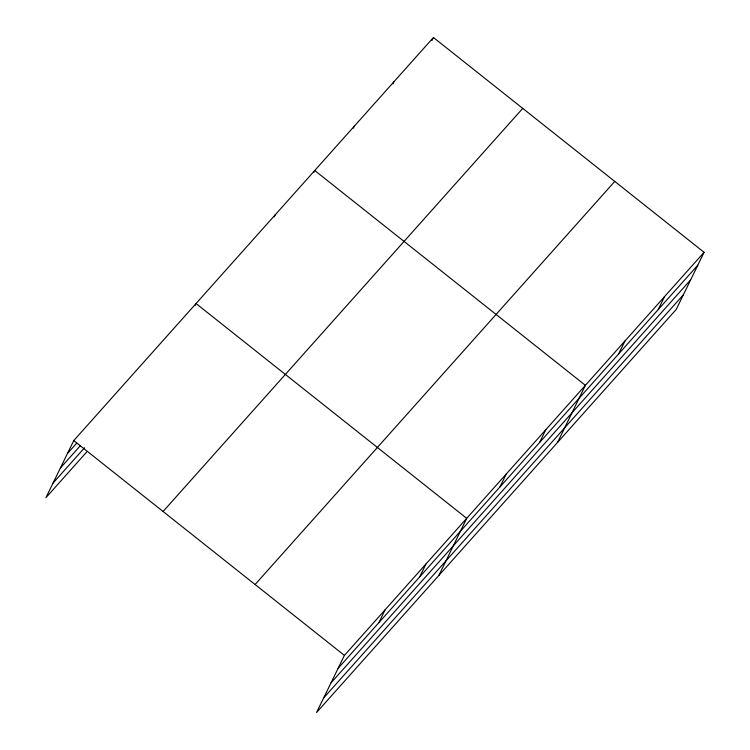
<?xml version="1.0" encoding="UTF-8"?>
<svg xmlns="http://www.w3.org/2000/svg" width="750" height="750" viewBox="0 0 750 750"><rect width="100%" height="100%" fill="white"/><g stroke="black" fill="none" stroke-linecap="round" stroke-linejoin="round"><path stroke-width="1.12" d="M704.081 252.309L344.419 655.406L316.566 712.5L676.238 309.403L704.081 252.309L433.434 37.5L73.763 440.597L45.919 497.691L86.681 452.006M195.084 305.531L196.05 303.544L466.706 518.353L438.853 575.447M274.209 216.853L275.175 214.866M313.772 172.509L314.738 170.522L585.394 385.331L557.55 442.425M353.334 128.166L354.3 126.178M392.897 83.831L393.863 81.844M431.981 40.481L432.947 38.494M378.881 622.631L385.181 609.722M419.644 576.947L425.944 564.038M499.969 486.919L506.269 474.009M539.531 442.575L545.831 429.666M618.656 353.897L624.956 340.988M658.228 309.553L664.519 296.644M67.472 453.506L76.697 443.166M60.356 468.094L80.353 445.678M53.025 483.113L84.562 447.769M163.078 511.481L522.75 108.384M255.103 584.522L614.766 181.416M338.119 668.316L697.791 265.219M331.012 682.894L690.675 279.797M323.681 697.922L683.344 294.816M73.763 440.597L344.419 655.406"/></g></svg>
